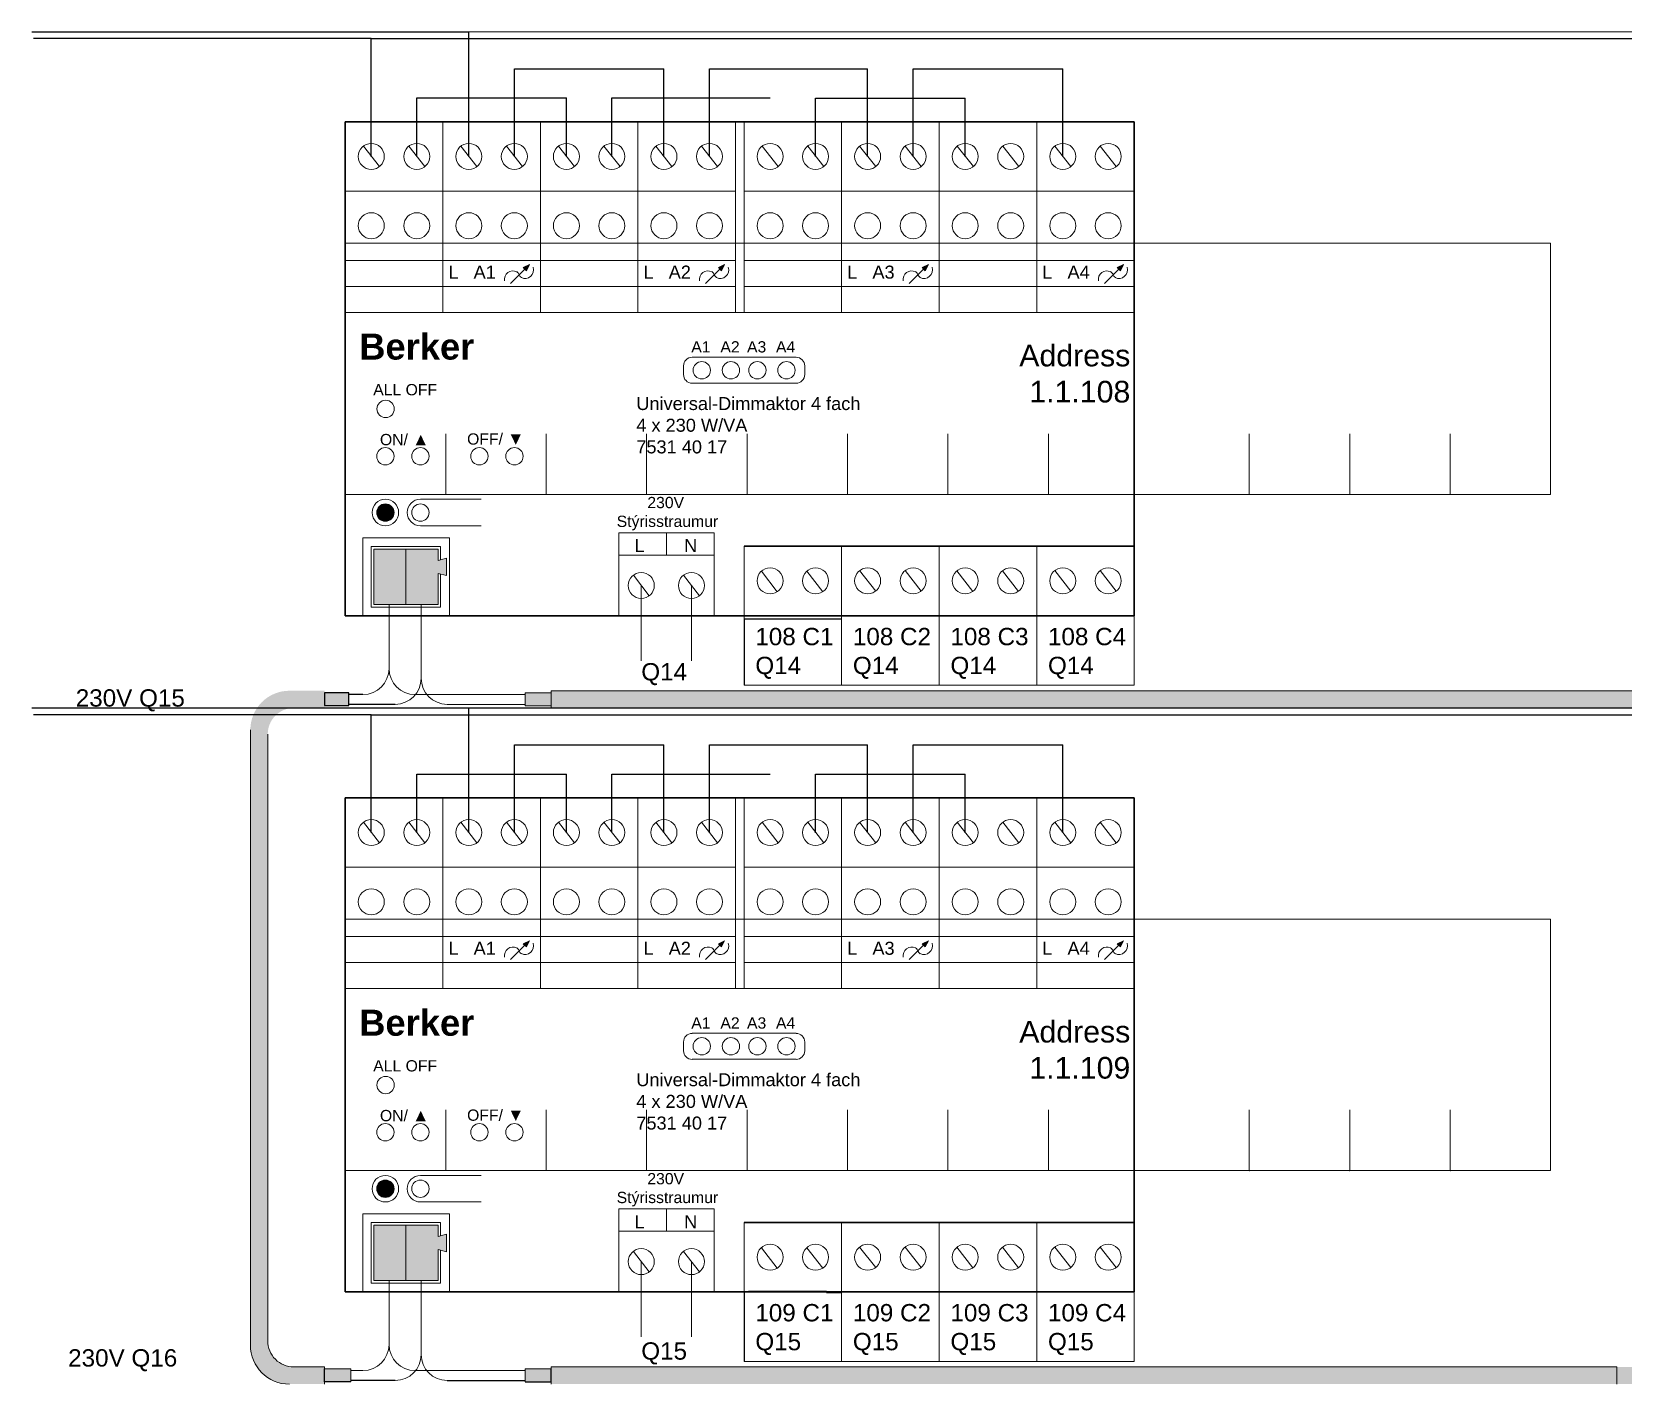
# Model space of a CAD drawing. Header units: millimetres. Extents: x 122681 to 489967, y 7796 to 82317.
# Drawn here: x 245146 to 246234, y 44431 to 45356 of the extents above; entities that cross this region are included whole.
import ezdxf

# ---------------------------------------------------------------- set-up
doc = ezdxf.new("R2010")
doc.units = ezdxf.units.MM
doc.linetypes.add('DASHED', pattern=[19.05, 12.7, -6.35])
for name, color, linetype, lineweight in [('R-635 Töfluteikning', 7, 'Continuous', 15), ('R-635 Töfluteikning dinskinna', 32, 'Continuous', 15), ('R-635 Töfluteikning þunt', 251, 'Continuous', 20), ('R-635 Töfluteikning þykkt', 7, 'Continuous', 35), ('Skygging (Hatch)', 254, 'DASHED', 20), ('Texti', 3, 'Continuous', 20)]:
    doc.layers.add(name, color=color, linetype=linetype, lineweight=lineweight)
doc.layers.add('TAKN', color=7, linetype='Continuous')
doc.styles.get("Standard").update_dxf_attribs({"font": 'arial.ttf'})

# ---------------------------------------------------------------- blocks, each defined once
blk = doc.blocks.new('Dinskinna')
at = {"layer": 'R-635 Töfluteikning dinskinna'}
for p, q in [((122058.8, 80229.08), (121919.8, 80229.08)), ((121919.8, 80200.08), (121919.8, 80229.08)), ((122058.8, 80200.08), (122058.8, 80229.08)), ((121931.38, 80200.08), (121931.38, 80207.08)), ((121942.97, 80200.08), (121942.97, 80207.08)), ((121954.55, 80200.08), (121954.55, 80207.08)), ((121966.13, 80200.08), (121966.13, 80207.08)), ((121977.72, 80200.08), (121977.72, 80207.08)), ((121989.3, 80200.08), (121989.3, 80207.08)), ((122000.88, 80200.08), (122000.88, 80207.08)), ((122010.79, 80200.08), (122010.79, 80207.08)), ((122024.05, 80200.08), (122024.05, 80207.08)), ((122035.63, 80200.08), (122035.63, 80207.08)), ((122047.22, 80200.08), (122047.22, 80207.08)), ((121919.8, 80200.08), (122058.8, 80200.08))]:
    blk.add_line(p, q, dxfattribs=at)
for p in [(122024.05, 80200.08), (122035.63, 80200.08), (122047.22, 80200.08)]:
    blk.add_point(p, dxfattribs=at)

msp = doc.modelspace()

# ---------------------------------------------------------------- hatches: boundary and pattern name
at = {"true_color": 0xc7c8ca}
h = msp.add_hatch(color=9, dxfattribs=at)
h.dxf.hatch_style = 1
h.paths.add_polyline_path([(245362.5, 44903.6), (245346, 44903.6), (245346, 44894.9), (245362.5, 44894.9)])
h = msp.add_hatch(color=9, dxfattribs=at)
h.dxf.hatch_style = 1
h.paths.add_polyline_path([(245500.9, 44903.6), (245483.1, 44903.6), (245483.1, 44894.7), (245500.9, 44894.7), (245500.9, 44899.2)])
h = msp.add_hatch(color=9, dxfattribs=at)
h.dxf.hatch_style = 1
h.paths.add_polyline_path([(245363.8, 44441.2), (245346, 44441.2), (245346, 44432.3), (245363.8, 44432.3)])
h.paths.add_polyline_path([(245500.9, 44441.2), (245483.1, 44441.2), (245483.1, 44432.3), (245500.9, 44432.3)])
at = {"layer": 'R-635 Töfluteikning'}
h = msp.add_hatch(color=256, dxfattribs=at)
h.dxf.hatch_style = 1
h.paths.add_polyline_path([(245486.1, 45196.6), (245481.8, 45194.5), (245484, 45192.4)])
h = msp.add_hatch(color=256, dxfattribs=at)
h.dxf.hatch_style = 1
h.paths.add_polyline_path([(245619.5, 45196.6), (245615.2, 45194.5), (245617.4, 45192.4)])
h = msp.add_hatch(color=256, dxfattribs=at)
h.dxf.hatch_style = 1
h.paths.add_polyline_path([(245758.8, 45196.6), (245754.5, 45194.5), (245756.7, 45192.4)])
h = msp.add_hatch(color=256, dxfattribs=at)
h.dxf.hatch_style = 1
h.paths.add_polyline_path([(245892.2, 45196.6), (245887.9, 45194.5), (245890.1, 45192.4)])
h = msp.add_hatch(color=3, dxfattribs=at)
h.dxf.hatch_style = 1
h.paths.add_polyline_path([(245379.7, 44964.1), (245401.6, 44964.1), (245401.6, 45002), (245379.7, 45002)])
h.paths.add_polyline_path([(246547.8, 44964.1), (246569.7, 44964.1), (246569.7, 45002), (246547.8, 45002)])
h = msp.add_hatch(color=1, dxfattribs=at)
h.dxf.hatch_style = 1
h.paths.add_polyline_path([(245423.6, 44985.3), (245429.3, 44983.9), (245429.3, 44995.8), (245423.6, 44994.3), (245423.6, 45002), (245401.6, 45002), (245401.6, 44964.1), (245423.6, 44964.1)])
h.paths.add_polyline_path([(246591.7, 44985.3), (246597.4, 44983.9), (246597.4, 44995.8), (246591.7, 44994.3), (246591.7, 45002), (246569.7, 45002), (246569.7, 44964.1), (246591.7, 44964.1)])
h = msp.add_hatch(color=3, dxfattribs=at)
h.dxf.hatch_style = 1
h.paths.add_polyline_path([(245324.9, 44893.3), (245346, 44893.3), (245346, 44899.2), (245346, 44905.1), (245321.9, 44905.1, 0.414214), (245295.2, 44878.4), (245295.2, 44457.5, 0.414214), (245321.9, 44430.8), (245346, 44430.8), (245346, 44436.7), (245346, 44442.6), (245324.9, 44442.6, -0.414214), (245307.1, 44460.4), (245307.1, 44875.5, -0.414214)])
h = msp.add_hatch(color=3, dxfattribs=at)
h.dxf.hatch_style = 1
h.paths.add_polyline_path([(245500.9, 44905.1), (245500.9, 44899.2), (245500.9, 44893.3), (246514.1, 44893.3), (246514.1, 44899.2), (246514.1, 44905.1)])
h = msp.add_hatch(color=256, dxfattribs=at)
h.dxf.hatch_style = 1
h.paths.add_polyline_path([(245486.1, 44734.1), (245481.8, 44732), (245484, 44729.9)])
h = msp.add_hatch(color=256, dxfattribs=at)
h.dxf.hatch_style = 1
h.paths.add_polyline_path([(245619.5, 44734.1), (245615.2, 44732), (245617.4, 44729.9)])
h = msp.add_hatch(color=256, dxfattribs=at)
h.dxf.hatch_style = 1
h.paths.add_polyline_path([(245758.8, 44734.1), (245754.5, 44732), (245756.7, 44729.9)])
h = msp.add_hatch(color=256, dxfattribs=at)
h.dxf.hatch_style = 1
h.paths.add_polyline_path([(245892.2, 44734.1), (245887.9, 44732), (245890.1, 44729.9)])
h = msp.add_hatch(color=3, dxfattribs=at)
h.dxf.hatch_style = 1
h.paths.add_polyline_path([(245379.7, 44501.6), (245401.6, 44501.6), (245401.6, 44539.5), (245379.7, 44539.5)])
h.paths.add_polyline_path([(246547.8, 44501.6), (246569.7, 44501.6), (246569.7, 44539.5), (246547.8, 44539.5)])
h = msp.add_hatch(color=1, dxfattribs=at)
h.dxf.hatch_style = 1
h.paths.add_polyline_path([(245423.6, 44522.8), (245429.3, 44521.4), (245429.3, 44533.3), (245423.6, 44531.9), (245423.6, 44539.5), (245401.6, 44539.5), (245401.6, 44501.6), (245423.6, 44501.6)])
h.paths.add_polyline_path([(246591.7, 44522.8), (246597.4, 44521.4), (246597.4, 44533.3), (246591.7, 44531.9), (246591.7, 44539.5), (246569.7, 44539.5), (246569.7, 44501.6), (246591.7, 44501.6)])
h = msp.add_hatch(color=3, dxfattribs=at)
h.dxf.hatch_style = 1
h.paths.add_polyline_path([(246229.5, 44442.6), (245500.9, 44442.6), (245500.9, 44436.7), (245500.9, 44430.8), (246229.5, 44430.8), (246229.5, 44436.7)])
h = msp.add_hatch(color=3, dxfattribs=at)
h.dxf.hatch_style = 1
h.paths.add_polyline_path([(246514.1, 44442.6), (245785.5, 44442.6), (245785.5, 44436.7), (245785.5, 44430.8), (246514.1, 44430.8), (246514.1, 44436.7)])
at = {"layer": 'Skygging (Hatch)'}
h = msp.add_hatch(color=1, dxfattribs=at)
h.dxf.hatch_style = 1
h.paths.add_polyline_path([(245393.5, 45027, 1), (245381.6, 45027, 1)])
h = msp.add_hatch(color=1, dxfattribs=at)
h.dxf.hatch_style = 1
h.paths.add_polyline_path([(245381.6, 45027, 1), (245393.5, 45027, 1)])
h = msp.add_hatch(color=1, dxfattribs=at)
h.dxf.hatch_style = 1
h.paths.add_polyline_path([(245381.6, 45027, 1), (245393.5, 45027, 1)])
h = msp.add_hatch(color=1, dxfattribs=at)
h.dxf.hatch_style = 1
h.paths.add_polyline_path([(245381.6, 45027, 1), (245393.5, 45027, 1)])
h = msp.add_hatch(color=1, dxfattribs=at)
h.dxf.hatch_style = 1
h.paths.add_polyline_path([(245381.6, 45027, 1), (245393.5, 45027, 1)])
h = msp.add_hatch(color=1, dxfattribs=at)
h.dxf.hatch_style = 1
h.paths.add_polyline_path([(245381.6, 45027, 1), (245393.5, 45027, 1)])
h = msp.add_hatch(color=1, dxfattribs=at)
h.dxf.hatch_style = 1
h.paths.add_polyline_path([(245381.6, 45027, 1), (245393.5, 45027, 1)])
h = msp.add_hatch(color=1, dxfattribs=at)
h.dxf.hatch_style = 1
h.paths.add_polyline_path([(245381.6, 45027, 1), (245393.5, 45027, 1)])
h = msp.add_hatch(color=1, dxfattribs=at)
h.dxf.hatch_style = 1
h.paths.add_polyline_path([(245381.6, 45027, 1), (245393.5, 45027, 1)])
h = msp.add_hatch(color=1, dxfattribs=at)
h.dxf.hatch_style = 1
h.paths.add_polyline_path([(245381.6, 45027, 1), (245393.5, 45027, 1)])
h = msp.add_hatch(color=1, dxfattribs=at)
h.dxf.hatch_style = 1
h.paths.add_polyline_path([(245393.5, 44564.5, 1), (245381.6, 44564.5, 1)])
h = msp.add_hatch(color=1, dxfattribs=at)
h.dxf.hatch_style = 1
h.paths.add_polyline_path([(245381.6, 44564.5, 1), (245393.5, 44564.5, 1)])
h = msp.add_hatch(color=1, dxfattribs=at)
h.dxf.hatch_style = 1
h.paths.add_polyline_path([(245381.6, 44564.5, 1), (245393.5, 44564.5, 1)])
h = msp.add_hatch(color=1, dxfattribs=at)
h.dxf.hatch_style = 1
h.paths.add_polyline_path([(245381.6, 44564.5, 1), (245393.5, 44564.5, 1)])
h = msp.add_hatch(color=1, dxfattribs=at)
h.dxf.hatch_style = 1
h.paths.add_polyline_path([(245381.6, 44564.5, 1), (245393.5, 44564.5, 1)])
h = msp.add_hatch(color=1, dxfattribs=at)
h.dxf.hatch_style = 1
h.paths.add_polyline_path([(245381.6, 44564.5, 1), (245393.5, 44564.5, 1)])
h = msp.add_hatch(color=1, dxfattribs=at)
h.dxf.hatch_style = 1
h.paths.add_polyline_path([(245381.6, 44564.5, 1), (245393.5, 44564.5, 1)])
h = msp.add_hatch(color=1, dxfattribs=at)
h.dxf.hatch_style = 1
h.paths.add_polyline_path([(245381.6, 44564.5, 1), (245393.5, 44564.5, 1)])
h = msp.add_hatch(color=1, dxfattribs=at)
h.dxf.hatch_style = 1
h.paths.add_polyline_path([(245381.6, 44564.5, 1), (245393.5, 44564.5, 1)])
h = msp.add_hatch(color=1, dxfattribs=at)
h.dxf.hatch_style = 1
h.paths.add_polyline_path([(245381.6, 44564.5, 1), (245393.5, 44564.5, 1)])

# ---------------------------------------------------------------- linework, layer by layer
for p, q in [((245362.5, 44903.6), (245346, 44903.6)), ((245346, 44903.6), (245346, 44894.9)), ((245362.5, 44894.9), (245362.5, 44903.6)), ((245346, 44894.9), (245362.5, 44894.9)), ((245346, 44432.3), (245346, 44441.2)), ((245500.9, 44432.3), (245500.9, 44441.2)), ((245363.8, 44432.3), (245346, 44432.3)), ((245483.1, 44432.3), (245500.9, 44432.3))]:
    msp.add_line(p, q)
at = {"color": 3}
msp.add_line((245372.2, 44902.5), (245362.5, 44902.5), dxfattribs=at)
at = {"color": 1}
for p, q in [((245394.2, 44895.8), (245362.5, 44895.8)), ((245394.2, 44433.3), (245363.8, 44433.3)), ((245429.8, 44433.3), (245483.1, 44433.3))]:
    msp.add_line(p, q, dxfattribs=at)
at = {"layer": 'R-635 Töfluteikning'}
for p, q in [((245426.8, 45163.9), (245426.8, 45294.3)), ((245493.5, 45294.3), (245493.5, 45163.9)), ((245560.2, 45163.9), (245560.2, 45294.3)), ((245626.9, 45163.9), (245626.9, 45294.3)), ((245632.8, 45163.9), (245632.8, 45294.3)), ((245699.5, 45163.9), (245699.5, 45294.3)), ((245766.2, 45294.3), (245766.2, 45163.9)), ((245832.9, 45163.9), (245832.9, 45294.3)), ((245360.1, 45246.9), (245626.9, 45246.9)), ((245632.8, 45246.9), (245899.6, 45246.9)), ((245360.1, 45199.5), (245626.9, 45199.5)), ((245473.1, 45183.6), (245482.9, 45193.4)), ((245486.1, 45196.6), (245481.8, 45194.5)), ((245481.8, 45194.5), (245484, 45192.4)), ((245486.1, 45196.6), (245484, 45192.4)), ((245606.5, 45183.6), (245616.3, 45193.4)), ((245619.5, 45196.6), (245615.2, 45194.5)), ((245615.2, 45194.5), (245617.4, 45192.4)), ((245619.5, 45196.6), (245617.4, 45192.4)), ((245632.8, 45199.5), (245899.6, 45199.5)), ((245745.8, 45183.6), (245755.6, 45193.4)), ((245758.8, 45196.6), (245754.5, 45194.5)), ((245754.5, 45194.5), (245756.7, 45192.4)), ((245758.8, 45196.6), (245756.7, 45192.4)), ((245879.2, 45183.6), (245889, 45193.4)), ((245892.2, 45196.6), (245887.9, 45194.5)), ((245887.9, 45194.5), (245890.1, 45192.4)), ((245892.2, 45196.6), (245890.1, 45192.4)), ((245360.1, 45181.7), (245626.9, 45181.7)), ((245899.6, 45181.7), (245632.8, 45181.7)), ((245360.1, 45163.9), (245899.6, 45163.9)), ((245591.4, 45127.3), (245591.4, 45121.4)), ((245632.9, 45133.2), (245597.3, 45133.2)), ((245632.9, 45133.2), (245668.4, 45133.2)), ((245674.4, 45127.3), (245674.4, 45121.4)), ((245668.4, 45115.5), (245597.3, 45115.5)), ((245411.5, 45036.1), (245453, 45036.1)), ((245411.5, 45017.9), (245453, 45017.9)), ((245372, 44956.4), (245372, 45009.7)), ((245372, 45009.7), (245431.3, 45009.7)), ((245431.3, 45009.7), (245431.3, 44956.4)), ((245547.1, 44997.9), (245547.1, 45013.2)), ((245547.1, 45013.2), (245612.3, 45013.2)), ((245579.7, 45013.2), (245579.7, 44997.9)), ((245612.3, 45013.2), (245612.3, 44997.9)), ((245379.7, 44964.1), (245379.7, 45002)), ((245379.7, 45002), (245423.6, 45002)), ((245401.6, 45002), (245401.6, 44964.1)), ((245423.6, 45002), (245423.6, 44994.3)), ((245423.6, 44994.3), (245429.3, 44995.8)), ((245429.3, 44995.8), (245429.3, 44983.9)), ((245547.1, 44956.4), (245547.1, 44997.9)), ((245547.1, 44997.9), (245612.3, 44997.9)), ((245612.3, 44997.9), (245612.3, 44956.4)), ((245632.8, 44956.6), (245632.8, 45004)), ((245699.5, 44956.6), (245699.5, 45004)), ((245766.2, 45004), (245766.2, 44956.6)), ((245832.9, 44956.6), (245832.9, 45004)), ((245423.6, 44985.3), (245423.6, 44964.1)), ((245423.6, 44985.3), (245429.3, 44983.9)), ((245379.7, 44964.1), (245423.6, 44964.1)), ((245632.8, 44956.6), (245899.6, 44956.6)), ((245632.8, 44908.9), (245632.8, 44956.4)), ((245699.5, 44908.9), (245699.5, 44956.4)), ((245699.5, 44954.2), (245699.5, 44908.9)), ((245766.2, 44956.4), (245766.2, 44908.9)), ((245766.2, 44908.9), (245766.2, 44956.4)), ((245832.9, 44956.4), (245832.9, 44908.9)), ((245832.9, 44908.9), (245832.9, 44956.4)), ((245899.6, 44956.4), (245899.6, 44908.9)), ((245699.5, 44908.9), (245632.8, 44908.9)), ((245766.2, 44908.9), (245699.5, 44908.9)), ((245832.9, 44908.9), (245766.2, 44908.9)), ((245899.6, 44908.9), (245832.9, 44908.9)), ((245483.1, 44903.6), (245483.1, 44894.7)), ((245483.1, 44903.6), (245500.9, 44903.6)), ((245483.1, 44894.7), (245500.9, 44894.7)), ((245426.8, 44701.4), (245426.8, 44831.8)), ((245493.5, 44831.8), (245493.5, 44701.4)), ((245560.2, 44701.4), (245560.2, 44831.8)), ((245626.9, 44701.4), (245626.9, 44831.8)), ((245632.8, 44701.4), (245632.8, 44831.8)), ((245699.5, 44701.4), (245699.5, 44831.8)), ((245766.2, 44831.8), (245766.2, 44701.4)), ((245832.9, 44701.4), (245832.9, 44831.8)), ((245360.1, 44784.4), (245626.9, 44784.4)), ((245632.8, 44784.4), (245899.6, 44784.4)), ((245360.1, 44737), (245626.9, 44737)), ((245632.8, 44737), (245899.6, 44737)), ((245473.1, 44721.2), (245482.9, 44731)), ((245486.1, 44734.1), (245481.8, 44732)), ((245481.8, 44732), (245484, 44729.9)), ((245486.1, 44734.1), (245484, 44729.9)), ((245606.5, 44721.2), (245616.3, 44731)), ((245619.5, 44734.1), (245615.2, 44732)), ((245615.2, 44732), (245617.4, 44729.9)), ((245619.5, 44734.1), (245617.4, 44729.9)), ((245745.8, 44721.2), (245755.6, 44731)), ((245758.8, 44734.1), (245754.5, 44732)), ((245754.5, 44732), (245756.7, 44729.9)), ((245758.8, 44734.1), (245756.7, 44729.9)), ((245879.2, 44721.2), (245889, 44731)), ((245892.2, 44734.1), (245887.9, 44732)), ((245887.9, 44732), (245890.1, 44729.9)), ((245892.2, 44734.1), (245890.1, 44729.9)), ((245360.1, 44719.2), (245626.9, 44719.2)), ((245899.6, 44719.2), (245632.8, 44719.2)), ((245360.1, 44701.4), (245899.6, 44701.4)), ((245632.9, 44670.8), (245597.3, 44670.8)), ((245632.9, 44670.8), (245668.4, 44670.8)), ((245591.4, 44664.8), (245591.4, 44658.9)), ((245674.4, 44664.8), (245674.4, 44658.9)), ((245668.4, 44653), (245597.3, 44653)), ((245411.5, 44573.6), (245453, 44573.6)), ((245411.5, 44555.5), (245453, 44555.5)), ((245547.1, 44535.4), (245547.1, 44550.8)), ((245547.1, 44550.8), (245612.3, 44550.8)), ((245579.7, 44550.8), (245579.7, 44535.4)), ((245612.3, 44550.8), (245612.3, 44535.4)), ((245372, 44493.9), (245372, 44547.2)), ((245372, 44547.2), (245431.3, 44547.2)), ((245379.7, 44501.6), (245379.7, 44539.5)), ((245379.7, 44539.5), (245423.6, 44539.5)), ((245401.6, 44539.5), (245401.6, 44501.6)), ((245423.6, 44539.5), (245423.6, 44531.9)), ((245431.3, 44547.2), (245431.3, 44493.9)), ((245632.8, 44493.9), (245632.8, 44541.3)), ((245699.5, 44493.9), (245699.5, 44541.3)), ((245766.2, 44541.3), (245766.2, 44493.9)), ((245832.9, 44493.9), (245832.9, 44541.3)), ((245423.6, 44531.9), (245429.3, 44533.3)), ((245429.3, 44533.3), (245429.3, 44521.4)), ((245547.1, 44493.9), (245547.1, 44535.4)), ((245547.1, 44535.4), (245612.3, 44535.4)), ((245612.3, 44535.4), (245612.3, 44493.9)), ((245423.6, 44522.8), (245423.6, 44501.6)), ((245423.6, 44522.8), (245429.3, 44521.4)), ((245379.7, 44501.6), (245423.6, 44501.6)), ((245632.8, 44446.4), (245632.8, 44493.9)), ((245632.8, 44493.9), (245699.5, 44493.9)), ((245632.8, 44493.9), (245899.6, 44493.9)), ((245689.1, 44493.3), (245699.5, 44493.3)), ((245699.5, 44493.9), (245699.5, 44446.4)), ((245699.5, 44446.4), (245699.5, 44493.9)), ((245699.5, 44493.9), (245766.2, 44493.9)), ((245766.2, 44493.9), (245766.2, 44446.4)), ((245766.2, 44446.4), (245766.2, 44493.9)), ((245766.2, 44493.9), (245832.9, 44493.9)), ((245832.9, 44493.9), (245832.9, 44446.4)), ((245832.9, 44446.4), (245832.9, 44493.9)), ((245832.9, 44493.9), (245899.6, 44493.9)), ((245899.6, 44493.9), (245899.6, 44446.4)), ((245363.8, 44441.2), (245346, 44441.2)), ((245363.8, 44441.2), (245346, 44441.2)), ((245363.8, 44441.2), (245363.8, 44432.3)), ((245363.8, 44441.2), (245363.8, 44432.3)), ((245483.1, 44441.2), (245483.1, 44432.3)), ((245483.1, 44441.2), (245500.9, 44441.2)), ((245483.1, 44441.2), (245483.1, 44432.3)), ((245483.1, 44441.2), (245500.9, 44441.2)), ((245699.5, 44446.4), (245632.8, 44446.4)), ((245766.2, 44446.4), (245699.5, 44446.4)), ((245832.9, 44446.4), (245766.2, 44446.4)), ((245899.6, 44446.4), (245832.9, 44446.4))]:
    msp.add_line(p, q, dxfattribs=at)
at = {"layer": 'R-635 Töfluteikning', "color": 36}
for p, q in [((245562.5, 44977.1), (245562.5, 44925.6)), ((245562.5, 44514.6), (245562.5, 44463.1))]:
    msp.add_line(p, q, dxfattribs=at)
at = {"layer": 'R-635 Töfluteikning', "color": 5}
for p, q in [((245596.8, 44977.1), (245596.8, 44925.6)), ((245596.8, 44514.6), (245596.8, 44463.1))]:
    msp.add_line(p, q, dxfattribs=at)
at = {"layer": 'R-635 Töfluteikning', "color": 3}
for p, q in [((245390, 44964.1), (245390, 44920.3)), ((245483.1, 44902.5), (245407.8, 44902.5)), ((245500.9, 44899.2), (245500.9, 44905.1)), ((246514.1, 44905.1), (245500.9, 44905.1)), ((245500.9, 44899.2), (245500.9, 44893.3)), ((245500.9, 44893.3), (246514.1, 44893.3)), ((245295.2, 44878.4), (245295.2, 44457.5)), ((245307.1, 44875.5), (245307.1, 44460.4)), ((245390, 44501.6), (245390, 44457.9)), ((245346, 44442.6), (245324.9, 44442.6)), ((245346, 44436.7), (245346, 44442.6)), ((245346, 44436.7), (245346, 44442.6)), ((245500.9, 44436.7), (245500.9, 44442.6)), ((246229.5, 44442.6), (245500.9, 44442.6)), ((245500.9, 44436.7), (245500.9, 44442.6)), ((246229.5, 44436.7), (246229.5, 44442.6)), ((245346, 44436.7), (245346, 44430.8)), ((245346, 44436.7), (245346, 44430.8)), ((245363.8, 44440.1), (245372.2, 44440.1)), ((245363.8, 44440.1), (245372.2, 44440.1)), ((245483.1, 44440.1), (245407.8, 44440.1)), ((245483.1, 44440.1), (245407.8, 44440.1)), ((245500.9, 44436.7), (245500.9, 44430.8)), ((245500.9, 44436.7), (245500.9, 44430.8)), ((246229.5, 44436.7), (246229.5, 44430.8))]:
    msp.add_line(p, q, dxfattribs=at)
at = {"layer": 'R-635 Töfluteikning', "color": 1}
for p, q in [((245412, 44964.1), (245412, 44913.6)), ((245483.1, 44895.8), (245429.8, 44895.8)), ((245412, 44501.6), (245412, 44451.1)), ((245689.1, 44494.4), (245635.8, 44494.4))]:
    msp.add_line(p, q, dxfattribs=at)
at = {"layer": 'R-635 Töfluteikning'}
for centre, radius in [((245377.9, 45270.6), 8.89), ((245409, 45270.6), 8.89), ((245444.6, 45270.6), 8.89), ((245475.7, 45270.6), 8.89), ((245511.3, 45270.6), 8.89), ((245542.4, 45270.6), 8.89), ((245578, 45270.6), 8.89), ((245609.1, 45270.6), 8.89), ((245650.6, 45270.6), 8.89), ((245681.7, 45270.6), 8.89), ((245717.3, 45270.6), 8.89), ((245748.4, 45270.6), 8.89), ((245784, 45270.6), 8.89), ((245815.1, 45270.6), 8.89), ((245850.7, 45270.6), 8.89), ((245881.8, 45270.6), 8.89), ((245377.9, 45223.2), 8.89), ((245409, 45223.2), 8.89), ((245444.6, 45223.2), 8.89), ((245475.7, 45223.2), 8.89), ((245511.3, 45223.2), 8.89), ((245542.4, 45223.2), 8.89), ((245578, 45223.2), 8.89), ((245609.1, 45223.2), 8.89), ((245650.6, 45223.2), 8.89), ((245681.7, 45223.2), 8.89), ((245717.3, 45223.2), 8.89), ((245748.4, 45223.2), 8.89), ((245784, 45223.2), 8.89), ((245815.1, 45223.2), 8.89), ((245850.7, 45223.2), 8.89), ((245881.8, 45223.2), 8.89), ((245603.9, 45124.3), 5.93), ((245623.8, 45124.3), 5.93), ((245641.9, 45124.3), 5.93), ((245661.8, 45124.3), 5.93), ((245387.7, 45097.9), 5.93), ((245387.5, 45065.5), 5.93), ((245411.5, 45065.5), 5.93), ((245451.8, 45065.5), 5.93), ((245475.8, 45065.5), 5.93), ((245387.5, 45027), 9.08), ((245387.5, 45027), 5.93), ((245387.5, 45027), 5.93), ((245411.5, 45027), 5.93), ((245562.5, 44977.1), 8.89), ((245596.8, 44977.1), 8.89), ((245650.6, 44980.3), 8.89), ((245681.7, 44980.3), 8.89), ((245717.3, 44980.3), 8.89), ((245748.4, 44980.3), 8.89), ((245784, 44980.3), 8.89), ((245815.1, 44980.3), 8.89), ((245850.7, 44980.3), 8.89), ((245881.8, 44980.3), 8.89), ((245377.9, 44808.1), 8.89), ((245409, 44808.1), 8.89), ((245444.6, 44808.1), 8.89), ((245475.7, 44808.1), 8.89), ((245511.3, 44808.1), 8.89), ((245542.4, 44808.1), 8.89), ((245578, 44808.1), 8.89), ((245609.1, 44808.1), 8.89), ((245650.6, 44808.1), 8.89), ((245681.7, 44808.1), 8.89), ((245717.3, 44808.1), 8.89), ((245748.4, 44808.1), 8.89), ((245784, 44808.1), 8.89), ((245815.1, 44808.1), 8.89), ((245850.7, 44808.1), 8.89), ((245881.8, 44808.1), 8.89), ((245377.9, 44760.7), 8.89), ((245409, 44760.7), 8.89), ((245444.6, 44760.7), 8.89), ((245475.7, 44760.7), 8.89), ((245511.3, 44760.7), 8.89), ((245542.4, 44760.7), 8.89), ((245578, 44760.7), 8.89), ((245609.1, 44760.7), 8.89), ((245650.6, 44760.7), 8.89), ((245681.7, 44760.7), 8.89), ((245717.3, 44760.7), 8.89), ((245748.4, 44760.7), 8.89), ((245784, 44760.7), 8.89), ((245815.1, 44760.7), 8.89), ((245850.7, 44760.7), 8.89), ((245881.8, 44760.7), 8.89), ((245603.9, 44661.9), 5.93), ((245623.8, 44661.9), 5.93), ((245641.9, 44661.9), 5.93), ((245661.8, 44661.9), 5.93), ((245387.7, 44635.4), 5.93), ((245387.5, 44603.1), 5.93), ((245411.5, 44603.1), 5.93), ((245451.8, 44603.1), 5.93), ((245475.8, 44603.1), 5.93), ((245387.5, 44564.5), 9.08), ((245387.5, 44564.5), 5.93), ((245387.5, 44564.5), 5.93), ((245411.5, 44564.5), 5.93), ((245562.5, 44514.6), 8.89), ((245596.8, 44514.6), 8.89), ((245650.6, 44517.6), 8.89), ((245681.7, 44517.6), 8.89), ((245717.3, 44517.6), 8.89), ((245748.4, 44517.6), 8.89), ((245784, 44517.6), 8.89), ((245815.1, 44517.6), 8.89), ((245850.7, 44517.6), 8.89), ((245881.8, 44517.6), 8.89)]:
    msp.add_circle(centre, radius, dxfattribs=at)
for centre, radius, start, end in [((245474.8, 45186.4), 5.88, 64.9507, 189.185), ((245483, 45193), 5.88, 244.9507, 17.6441), ((245608.2, 45186.4), 5.88, 64.9507, 189.185), ((245616.4, 45193), 5.88, 244.9507, 17.6441), ((245747.5, 45186.4), 5.88, 64.9507, 189.185), ((245755.7, 45193), 5.88, 244.9507, 17.6441), ((245880.9, 45186.4), 5.88, 64.9507, 189.185), ((245889.1, 45193), 5.88, 244.9507, 17.6441), ((245597.3, 45127.3), 5.93, 90, 180), ((245668.4, 45127.3), 5.93, 0, 90), ((245597.3, 45121.4), 5.93, 180, 270), ((245668.4, 45121.4), 5.93, 270, 0), ((245411.5, 45027), 9.08, 90, 270), ((245474.8, 44723.9), 5.88, 64.9507, 189.185), ((245483, 44730.6), 5.88, 244.9507, 17.6441), ((245608.2, 44723.9), 5.88, 64.9507, 189.185), ((245616.4, 44730.6), 5.88, 244.9507, 17.6441), ((245747.5, 44723.9), 5.88, 64.9507, 189.185), ((245755.7, 44730.6), 5.88, 244.9507, 17.6441), ((245880.9, 44723.9), 5.88, 64.9507, 189.185), ((245889.1, 44730.6), 5.88, 244.9507, 17.6441), ((245597.3, 44664.8), 5.93, 90, 180), ((245668.4, 44664.8), 5.93, 0, 90), ((245597.3, 44658.9), 5.93, 180, 270), ((245668.4, 44658.9), 5.93, 270, 0), ((245411.5, 44564.5), 9.08, 90, 270)]:
    msp.add_arc(centre, radius, start, end, dxfattribs=at)
at = {"layer": 'R-635 Töfluteikning', "color": 3}
for centre, radius, start, end in [((245372.2, 44920.3), 17.8, 270, 0), ((245407.8, 44920.3), 17.8, 180, 270), ((245321.9, 44457.5), 26.7, 180, 270), ((245324.9, 44460.4), 17.8, 179.9986, 270), ((245372.2, 44457.9), 17.8, 270, 0), ((245372.2, 44457.9), 17.8, 270, 0), ((245407.8, 44457.9), 17.8, 180, 270), ((245407.8, 44457.9), 17.8, 180, 270)]:
    msp.add_arc(centre, radius, start, end, dxfattribs=at)
at = {"layer": 'R-635 Töfluteikning', "color": 1}
for centre, start, end in [((245394.2, 44913.6), 270, 0), ((245429.8, 44913.6), 180, 270), ((245394.2, 44451.1), 270, 0), ((245394.2, 44451.1), 270, 0), ((245429.8, 44451.1), 180, 270), ((245429.8, 44451.1), 180, 270)]:
    msp.add_arc(centre, 17.8, start, end, dxfattribs=at)
at = {"layer": 'R-635 Töfluteikning'}
for points in [[(245477.3, 45191.8), (245478.5, 45190.7), (245479, 45189.7), (245479.5, 45188.6), (245480.5, 45187.7)], [(245610.7, 45191.8), (245611.9, 45190.7), (245612.4, 45189.7), (245613, 45188.6), (245613.9, 45187.7)], [(245750, 45191.8), (245751.2, 45190.7), (245751.7, 45189.7), (245752.2, 45188.6), (245753.2, 45187.7)], [(245883.4, 45191.8), (245884.6, 45190.7), (245885.1, 45189.7), (245885.7, 45188.6), (245886.7, 45187.7)], [(245477.3, 44729.3), (245478.5, 44728.2), (245479, 44727.2), (245479.5, 44726.1), (245480.5, 44725.2)], [(245610.7, 44729.3), (245611.9, 44728.2), (245612.4, 44727.2), (245613, 44726.1), (245613.9, 44725.2)], [(245750, 44729.3), (245751.2, 44728.2), (245751.7, 44727.2), (245752.2, 44726.1), (245753.2, 44725.2)], [(245883.4, 44729.3), (245884.6, 44728.2), (245885.1, 44727.2), (245885.7, 44726.1), (245886.7, 44725.2)]]:
    msp.add_spline(points, degree=3, dxfattribs=at)
at = {"layer": 'R-635 Töfluteikning þunt'}
for p, q in [((245372.5, 45277.6), (245383.4, 45263.6)), ((245403.6, 45277.6), (245414.6, 45263.6)), ((245439.1, 45277.6), (245450.1, 45263.6)), ((245470.3, 45277.6), (245481.2, 45263.6)), ((245505.9, 45277.6), (245516.9, 45263.6)), ((245537, 45277.6), (245548, 45263.6)), ((245572.5, 45277.6), (245583.5, 45263.6)), ((245603.7, 45277.6), (245614.6, 45263.6)), ((245645.2, 45277.6), (245656.1, 45263.6)), ((245676.3, 45277.6), (245687.3, 45263.6)), ((245711.8, 45277.6), (245722.8, 45263.6)), ((245743, 45277.6), (245753.9, 45263.6)), ((245778.6, 45277.6), (245789.6, 45263.6)), ((245809.7, 45277.6), (245820.7, 45263.6)), ((245845.2, 45277.6), (245856.2, 45263.6)), ((245876.4, 45277.6), (245887.3, 45263.6)), ((245377.9, 44962.3), (245377.9, 45003.8)), ((245377.9, 45003.8), (245425.3, 45003.8)), ((245425.3, 45003.8), (245425.3, 44994.8)), ((245425.3, 44984.9), (245425.3, 44962.3)), ((245644.6, 44986.8), (245655.5, 44972.8)), ((245675.7, 44986.8), (245686.6, 44972.8)), ((245711.8, 44987.3), (245722.8, 44973.3)), ((245743, 44987.3), (245753.9, 44973.3)), ((245778.3, 44987.1), (245789.2, 44973.1)), ((245809.4, 44987.1), (245820.4, 44973.1)), ((245845.2, 44987.3), (245856.2, 44973.3)), ((245876.4, 44987.3), (245887.3, 44973.3)), ((245557.1, 44984.1), (245568, 44970.1)), ((245591.4, 44984.1), (245602.3, 44970.1)), ((245377.9, 44962.3), (245425.3, 44962.3)), ((245372.5, 44815.1), (245383.4, 44801.1)), ((245403.6, 44815.1), (245414.6, 44801.1)), ((245439.1, 44815.1), (245450.1, 44801.1)), ((245470.3, 44815.1), (245481.2, 44801.1)), ((245505.9, 44815.1), (245516.9, 44801.1)), ((245537, 44815.1), (245548, 44801.1)), ((245572.5, 44815.1), (245583.5, 44801.1)), ((245603.7, 44815.1), (245614.6, 44801.1)), ((245645.2, 44815.1), (245656.1, 44801.1)), ((245676.3, 44815.1), (245687.3, 44801.1)), ((245711.8, 44815.1), (245722.8, 44801.1)), ((245743, 44815.1), (245753.9, 44801.1)), ((245778.6, 44815.1), (245789.6, 44801.1)), ((245809.7, 44815.1), (245820.7, 44801.1)), ((245845.2, 44815.1), (245856.2, 44801.1)), ((245876.4, 44815.1), (245887.3, 44801.1)), ((245377.9, 44499.8), (245377.9, 44541.3)), ((245377.9, 44541.3), (245425.3, 44541.3)), ((245425.3, 44541.3), (245425.3, 44532.3)), ((245425.3, 44522.4), (245425.3, 44499.8)), ((245557.1, 44521.6), (245568, 44507.6)), ((245591.4, 44521.6), (245602.3, 44507.6)), ((245644.6, 44524.1), (245655.5, 44510.1)), ((245675.7, 44524.1), (245686.6, 44510.1)), ((245711.8, 44524.6), (245722.8, 44510.6)), ((245743, 44524.6), (245753.9, 44510.6)), ((245778.3, 44524.4), (245789.2, 44510.4)), ((245809.4, 44524.4), (245820.4, 44510.4)), ((245845.2, 44524.6), (245856.2, 44510.6)), ((245876.4, 44524.6), (245887.3, 44510.6)), ((245377.9, 44499.8), (245425.3, 44499.8))]:
    msp.add_line(p, q, dxfattribs=at)
at = {"layer": 'R-635 Töfluteikning þykkt'}
for p, q in [((245360.1, 45294.3), (245899.6, 45294.3)), ((245360.1, 44956.4), (245360.1, 45294.3)), ((245360.1, 45294.3), (245360.1, 44956.4)), ((245899.6, 45294.3), (245899.6, 44956.4)), ((245632.8, 45004), (245899.6, 45004)), ((245899.6, 45004), (245899.6, 44956.6)), ((245899.6, 44956.4), (245360.1, 44956.4)), ((245360.1, 44831.8), (245899.6, 44831.8)), ((245360.1, 44493.9), (245360.1, 44831.8)), ((245360.1, 44831.8), (245360.1, 44493.9)), ((245899.6, 44831.8), (245899.6, 44493.9)), ((245632.8, 44541.3), (245899.6, 44541.3)), ((245899.6, 44541.3), (245899.6, 44493.9)), ((245899.6, 44493.9), (245360.1, 44493.9))]:
    msp.add_line(p, q, dxfattribs=at)
at = {"layer": 'TAKN', "color": 36, "linetype": 'Continuous', "lineweight": 25}
for p, q in [((245444.6, 45355.6), (245145.8, 45355.6)), ((246612.8, 45355.8), (245444.6, 45355.6)), ((245444.6, 45330.6), (245444.6, 45355.6)), ((245444.6, 45270.6), (245444.6, 45330.6)), ((245475.7, 45270.6), (245475.7, 45330.6)), ((245475.7, 45330.6), (245578, 45330.6)), ((245578, 45270.6), (245578, 45330.6)), ((245609.1, 45270.6), (245609.1, 45330.6)), ((245609.1, 45330.6), (245717.3, 45330.6)), ((245717.3, 45270.6), (245717.3, 45330.6)), ((245748.4, 45270.6), (245748.4, 45330.6)), ((245748.4, 45330.6), (245850.7, 45330.6)), ((245850.7, 45270.6), (245850.7, 45330.6)), ((245444.6, 44893.1), (245145.8, 44893.1)), ((246612.8, 44893.3), (245444.6, 44893.1)), ((245444.6, 44868.1), (245444.6, 44893.1)), ((245444.6, 44868.1), (245444.6, 44893.1)), ((245444.6, 44808.1), (245444.6, 44868.1)), ((245475.7, 44808.1), (245475.7, 44868.1)), ((245475.7, 44868.1), (245578, 44868.1)), ((245578, 44808.1), (245578, 44868.1)), ((245609.1, 44808.1), (245609.1, 44868.1)), ((245609.1, 44868.1), (245717.3, 44868.1)), ((245717.3, 44808.1), (245717.3, 44868.1)), ((245748.4, 44808.1), (245748.4, 44868.1)), ((245748.4, 44868.1), (245850.7, 44868.1)), ((245850.7, 44808.1), (245850.7, 44868.1))]:
    msp.add_line(p, q, dxfattribs=at)
at = {"layer": 'TAKN', "color": 5, "linetype": 'Continuous', "lineweight": 25}
for p, q in [((245377.9, 45351.2), (245146.9, 45351.2)), ((245377.9, 45351.2), (246546.1, 45351.2)), ((245377.9, 45335.6), (245377.9, 45351.2)), ((245377.9, 45310.6), (245377.9, 45335.6)), ((245377.9, 45270.6), (245377.9, 45310.6)), ((245409, 45270.6), (245409, 45310.6)), ((245409, 45310.6), (245511.3, 45310.6)), ((245511.3, 45270.6), (245511.3, 45310.6)), ((245542.4, 45270.6), (245542.4, 45310.6)), ((245542.4, 45310.6), (245650.6, 45310.6)), ((245681.7, 45270.5), (245681.7, 45310.5)), ((245681.7, 45310.5), (245784, 45310.5)), ((245784, 45270.5), (245784, 45310.5)), ((245377.9, 44888.7), (245146.9, 44888.7)), ((245377.9, 44888.7), (246546.1, 44888.7)), ((245377.9, 44873.1), (245377.9, 44888.7)), ((245377.9, 44873.1), (245377.9, 44888.7)), ((245377.9, 44848.1), (245377.9, 44873.1)), ((245377.9, 44808.1), (245377.9, 44848.1)), ((245409, 44808.1), (245409, 44848.1)), ((245409, 44848.1), (245511.3, 44848.1)), ((245511.3, 44808.1), (245511.3, 44848.1)), ((245542.4, 44808.1), (245542.4, 44848.1)), ((245542.4, 44848.1), (245650.6, 44848.1)), ((245681.7, 44808), (245681.7, 44848)), ((245681.7, 44848), (245784, 44848)), ((245784, 44808), (245784, 44848))]:
    msp.add_line(p, q, dxfattribs=at)
at = {"layer": 'TAKN', "linetype": 'Continuous', "lineweight": 25}
for p, q in [((245632.8, 44954), (245632.8, 44908.9)), ((245699.5, 44954), (245632.8, 44954)), ((245766.2, 44956.4), (245699.5, 44956.4)), ((245832.9, 44956.4), (245766.2, 44956.4)), ((245899.6, 44956.4), (245832.9, 44956.4)), ((245632.8, 44493.9), (245632.8, 44446.4))]:
    msp.add_line(p, q, dxfattribs=at)

# ---------------------------------------------------------------- block references
at = {"layer": 'R-635 Töfluteikning', "xscale": 5.929304446978925, "yscale": 5.929304446978925, "zscale": 5.929304446978925}
for p in [(-477539.5, -430491.3), (-477539.5, -430953.8)]:
    msp.add_blockref('Dinskinna', p, dxfattribs=at)

# ---------------------------------------------------------------- texts
at = {"layer": 'R-635 Töfluteikning', "char_height": 11.86, "attachment_point": 1}
for s, insert in [('108 C1\\PQ14', (245640.5, 44948.1)), ('108 C2\\PQ14', (245707.2, 44948.1)), ('108 C3\\PQ14', (245773.9, 44948.1)), ('108 C4\\PQ14', (245840.6, 44948.1)), ('109 C1\\PQ15', (245640.5, 44485.6)), ('109 C2\\PQ15', (245707.2, 44485.6)), ('109 C3\\PQ15', (245773.9, 44485.6)), ('109 C4\\PQ15', (245840.6, 44485.6))]:
    msp.add_mtext_dynamic_manual_height_columns(s, width=3763.777, gutter_width=50, heights=[0], dxfattribs=dict(at, insert=insert))
at = {"layer": 'Texti', "attachment_point": 1}
for s, insert, char_height in [('L   A1', (245430.6, 45195.9), 8.89), ('L   A2', (245564, 45195.9), 8.89), ('L   A3', (245703.3, 45195.9), 8.89), ('L   A4', (245836.7, 45195.9), 8.89), ('{\\fArial|b1|i0|c0|p34;Berker}', (245369.6, 45149.4), 17.788), ('A1', (245596.7, 45144.2), 7.71), ('A2', (245616.6, 45144.2), 7.71), ('A3', (245634.8, 45144.2), 7.71), ('A4', (245654.6, 45144.2), 7.71), ('ALL OFF', (245379.2, 45114.9), 7.71), ('Universal-Dimmaktor 4 fach\\P4 x 230 W/VA\\P7531 40 17', (245559.1, 45106), 8.894), ('ON/ {\\H1.0833x;▲}', (245383.8, 45081.4), 7.708), ('OFF/ {\\H1.0833x;▼}', (245443.4, 45081.8), 7.708), ('       230V\\PStýrisstraumur', (245545.7, 45037.7), 7.708), ('L', (245557.8, 45008.8), 8.89), ('N', (245591.8, 45008.8), 8.89), ('Q14', (245562.5, 44924), 11.86), ('230V Q15', (245175.8, 44906.1), 11.86), ('L   A1', (245430.6, 44733.4), 8.89), ('L   A2', (245564, 44733.4), 8.89), ('L   A3', (245703.3, 44733.4), 8.89), ('L   A4', (245836.7, 44733.4), 8.89), ('{\\fArial|b1|i0|c0|p34;Berker}', (245369.6, 44686.9), 17.788), ('A1', (245596.7, 44681.7), 7.71), ('A2', (245616.6, 44681.7), 7.71), ('A3', (245634.8, 44681.7), 7.71), ('A4', (245654.6, 44681.7), 7.71), ('ALL OFF', (245379.2, 44652.4), 7.71), ('Universal-Dimmaktor 4 fach\\P4 x 230 W/VA\\P7531 40 17', (245559.1, 44643.5), 8.894), ('ON/ {\\H1.0833x;▲}', (245383.8, 44619), 7.708), ('OFF/ {\\H1.0833x;▼}', (245443.4, 44619.3), 7.708), ('       230V\\PStýrisstraumur', (245545.7, 44575.2), 7.708), ('L', (245557.8, 44546.3), 8.89), ('N', (245591.8, 44546.3), 8.89), ('230V Q16', (245170.6, 44454.7), 11.86), ('Q15', (245562.5, 44459.4), 11.86)]:
    msp.add_mtext_dynamic_manual_height_columns(s, width=3763.777, gutter_width=50, heights=[0], dxfattribs=dict(at, insert=insert, char_height=char_height))
at = {"layer": 'Texti', "color": 7, "char_height": 14.82, "attachment_point": 3}
for s, insert in [('Address\\P1.1.108', (245896.9, 45141.8)), ('Address\\P1.1.109', (245896.9, 44679.3))]:
    msp.add_mtext_dynamic_manual_height_columns(s, width=38.323, gutter_width=50, heights=[0], dxfattribs=dict(at, insert=insert))

doc.saveas('drawing.dxf')
